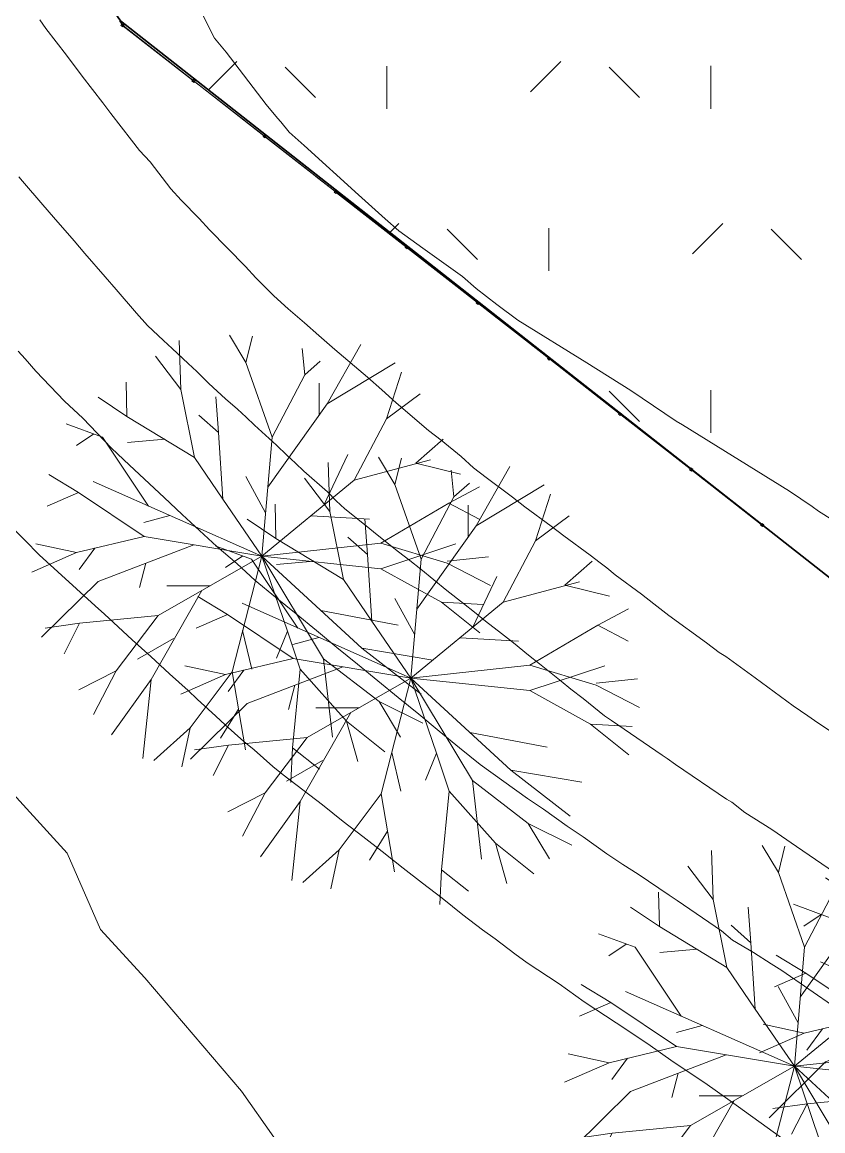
# Model space of a CAD drawing. Header units: metres. Extents: x -207 to 246, y -187 to 169.
# Drawn here: x -139.32 to -121.57, y -109.96 to -85.38 of the extents above; entities that cross this region are included whole.
import ezdxf

# ---------------------------------------------------------------- set-up
doc = ezdxf.new("R2010")
doc.units = ezdxf.units.M
doc.linetypes.add('IMPORT-IMPORT-LÍMITE2 _2_', pattern=[36.83, 6.35, -2.54, 0, -2.54, 25.4, 0, 0, 0])
for name, color, linetype, lineweight in [('A-GLAZ-CWMG', 7, 'Continuous', 9), ('ACHURADO', 7, 'Continuous', 9), ('arboles y arbustos', 7, 'Continuous', 9), ('C-TOPO', 7, 'Continuous', 9), ('C-TOPO-MAJR', 7, 'Continuous', 35), ('linea propiedad', 7, 'IMPORT-IMPORT-LÍMITE2 _2_', 35)]:
    doc.layers.add(name, color=color, linetype=linetype, lineweight=lineweight)
doc.layers.add('PR10-ARQ-PL-001-Emplazamiento-C-1_dwg', color=7, linetype='Continuous', lineweight=9, true_color=0x767676)

# ---------------------------------------------------------------- blocks, each defined once
blk = doc.blocks.new('PR10-ARQ-PL-001-Emplazamiento-C-1_dwg_Quad Corner Mullion - 50x50 mm-517354-PLANTA EMPLAZAMIENTO-674654-PLANTA SUPERFICIES')
at = {"layer": 'A-GLAZ-CWMG', "flags": 128}
blk.add_lwpolyline([(0.025, 0.025), (0.025, -0.025), (-0.025, -0.025), (-0.025, 0.025)], close=True, dxfattribs=at)
blk = doc.blocks.new('PR10-ARQ-PL-001-Emplazamiento-C-1_dwg_Circular Mullion - 5mm-517344-PLANTA EMPLAZAMIENTO-674655-PLANTA SUPERFICIES')
at = {"layer": 'A-GLAZ-CWMG', "flags": 128}
for points in [[(-84.442, 139.656), (-83.711, 141.464), (-83.713, 141.465), (-83.716, 141.466), (-84.446, 139.658), (-84.444, 139.657)], [(-84.444, 139.657), (-83.713, 141.465)]]:
    blk.add_lwpolyline(points, close=True, dxfattribs=at)
blk = doc.blocks.new('PR10-ARQ-PL-001-Emplazamiento-C-1_dwg_Rectangular Mullion - 50 x 50 mm-517346-PLANTA EMPLAZAMIENTO-674657-PLANTA SUPERFICIES')
at = {"layer": 'A-GLAZ-CWMG', "flags": 128}
blk.add_lwpolyline([(0.025, 0.025), (-0.025, 0.025), (-0.025, -0.025), (0.025, -0.025)], close=True, dxfattribs=at)
blk = doc.blocks.new('PR10-ARQ-PL-001-Emplazamiento-C-1_dwg_Rectangular Mullion - 50 x 50 mm-517357-PLANTA EMPLAZAMIENTO-674659-PLANTA SUPERFICIES')
at = {"layer": 'A-GLAZ-CWMG', "flags": 128}
blk.add_lwpolyline([(0.025, 0.025), (0.025, -0.025), (-0.025, -0.025), (-0.025, 0.025)], close=True, dxfattribs=at)
blk = doc.blocks.new('PR10-ARQ-PL-001-Emplazamiento-C-1_dwg_Quad Corner Mullion - 50x50 mm-517356-PLANTA EMPLAZAMIENTO-674660-PLANTA SUPERFICIES')
at = {"layer": 'A-GLAZ-CWMG', "flags": 128}
blk.add_lwpolyline([(0.025, 0.025), (-0.025, 0.025), (-0.025, -0.025), (0.025, -0.025)], close=True, dxfattribs=at)
blk = doc.blocks.new('PR10-ARQ-PL-001-Emplazamiento-C-1_dwg_PR10-ARQ-PL-001-Emplazamiento-WIP-A_dwg_arbolito2-671575-PLANTA EMPLAZAMIENTO-674710-PLANTA SUPERFICIES')
at = {"layer": 'arboles y arbustos'}
for p, q in [((79, 3660), (-283, 4264)), ((-1368, 3061), (-1929, 3801)), ((3531, 3446), (3194, 2410)), ((1704, 3199), (1704, 2495)), ((1878, 2746), (565, 895)), ((-3295, 2076), (-3678, 1817)), ((-2547, 1888), (-1721, 1960)), ((2336, 1620), (1807, 496)), ((76, 1135), (516, 326)), ((-3637, 777), (-4331, 473)), ((-1609, 271), (-2183, 115)), ((2821, 188), (1534, 261)), ((-3269, -458), (-3616, -929)), ((3068, -911), (4732, -361)), ((-3676, -555), (-4665, -988)), ((5457, -647), (4542, -746)), ((-2140, -787), (-2280, -1329)), ((-716, -1292), (-1676, -1292)), ((4413, -1655), (5341, -1707)), ((1739, -1838), (3454, -2164)), ((-4369, -2226), (-3610, -2120)), ((6, -2283), (211, -3139)), ((-2328, -2920), (-1527, -2458)), ((-2796, -3175), (-3300, -4141)), ((-2023, -3367), (-2208, -5117)), ((3034, -3854), (4001, -4335)), ((-482, -4668), (-87, -4026)), ((-1156, -4443), (-1342, -5303)), ((1114, -4886), (1071, -5652))]:
    blk.add_line(p, q, dxfattribs=at)
at = {"layer": 'arboles y arbustos', "flags": 128}
for points in [[(1385, 3388), (661, 2007), (79, 3660), (221, 4243)], [(-2560, 2465), (-1063, 1554), (-1368, 3061), (-1401, 4150)], [(1322, 3974), (1385, 3388), (1728, 3690)], [(2623, 4059), (1878, 2746), (3390, 3652)], [(-3197, 2891), (-2560, 2465), (-2576, 3223)], [(4172, 1505), (2480, 1049), (3194, 2410), (3940, 2964)], [(-589, 2897), (-531, 2106), (-968, 2495)], [(-3908, 2302), (-3099, 2004), (-2078, 473)], [(-1063, 1554), (-433, 633), (-531, 2106)], [(2480, 1049), (433, -633), (661, 2007)], [(4449, 1960), (3842, 1426), (4838, 1183)], [(-4583, -358), (-3676, -555), (-2181, -197), (-3637, 777), (-4292, 1176)], [(-2181, -197), (433, -633), (-3312, 1026)], [(5254, 901), (4577, 540), (5249, 185)], [(-1866, -1951), (433, -633), (-433, 633)], [(4577, 540), (3067, -348), (433, -633), (2646, -2675)], [(-1080, -381), (-3199, -1193), (-4453, -2432)], [(3067, -348), (4539, -791), (5502, -1281)], [(-230, -3198), (433, -633), (1795, -2906)], [(997, -2297), (433, -633), (3068, -911), (4413, -1655), (5264, -2335)], [(-898, -1396), (-2023, -3367), (-2901, -4596)], [(-3623, -3597), (-2796, -3175), (-1866, -1951), (-3610, -2120), (-3954, -2795)], [(757, -2895), (997, -2297), (1284, -3142)], [(4224, -2938), (2646, -2675), (3965, -3695)], [(1996, -4647), (1795, -2906), (3034, -3854), (3507, -4643)], [(2305, -4291), (1284, -3142), (1114, -4886), (1710, -5354)], [(-1963, -5161), (-1156, -4443), (-230, -3198), (68, -4925)], [(2561, -5184), (2305, -4291), (3157, -4971)]]:
    blk.add_lwpolyline(points, dxfattribs=at)
blk = doc.blocks.new('PR10-ARQ-PL-001-Emplazamiento-C-1_dwg-674643-PLANTA SUPERFICIES')
at = {"layer": 'ACHURADO'}
h = blk.add_hatch(dxfattribs=at)
h.set_pattern_fill('FP_1', color=256, style=0, pattern_type=2)
h.set_pattern_definition([(90, (-655750.258, -5498481.082), (-3.592, 3.592), [0.9525, -6.232]), (45, (-655750.258, -5498481.082), (-3.5921024484, 3.5921024484), [0.9525, -4.127]), (135, (-655750.258, -5498481.082), (-3.5921024484, -3.5921024484), [0.9525, -4.127])])
h.paths.add_polyline_path([(-94.086, -119.165), (-91.032, -70.423), (-99.695, -67.022), (-98.719, -64.566), (-118.96, -56.618), (-118.649, -55.835), (-118.855, -55.514), (-118.616, -54.913), (-118.277, -54.897), (-110.01, -34.083), (-113.235, -35.26), (-115.933, -41.843), (-119.856, -51.176), (-122.923, -49.89), (-125.331, -55.633), (-128.913, -54.131), (-126.505, -48.389), (-126.632, -48.335), (-127.862, -43.679), (-150.258, -47.708), (-150.258, -66.405), (-137.14, -85.351), (-95.26, -118.243)])
h.paths.add_polyline_path([(-120.421, -79.818), (-121.52, -78.705), (-122.585, -79.569), (-128.379, -76.931), (-126.546, -73.14), (-128.84, -72.278), (-126.416, -65.824), (-128.27, -65.134), (-127.165, -62.164), (-125.301, -62.857), (-123.251, -57.4), (-110.3, -62.621), (-115.401, -75.566), (-118.287, -74.464), (-118.635, -75.467), (-117.3, -76.959), (-119.206, -78.705)])
h.paths.add_polyline_path([(-126.458, -61.942), (-126.573, -61.936), (-126.796, -61.889), (-126.902, -61.848), (-127.004, -61.796), (-127.104, -61.731), (-127.189, -61.662), (-127.27, -61.581), (-127.341, -61.492), (-127.404, -61.397), (-127.456, -61.295), (-127.497, -61.188), (-127.526, -61.078), (-127.544, -60.965), (-127.55, -60.851), (-127.544, -60.737), (-127.526, -60.624), (-127.497, -60.514), (-127.456, -60.407), (-127.404, -60.305), (-127.341, -60.209), (-127.27, -60.121), (-127.189, -60.04), (-127.1, -59.968), (-127.004, -59.906), (-126.902, -59.854), (-126.685, -59.783), (-126.546, -59.764), (-126.458, -59.759), (-126.344, -59.765), (-126.232, -59.783), (-126.121, -59.813), (-126.015, -59.854), (-125.913, -59.906), (-125.817, -59.968), (-125.728, -60.04), (-125.647, -60.121), (-125.575, -60.209), (-125.513, -60.305), (-125.461, -60.407), (-125.42, -60.514), (-125.391, -60.624), (-125.373, -60.737), (-125.367, -60.851), (-125.373, -60.965), (-125.391, -61.078), (-125.42, -61.188), (-125.461, -61.295), (-125.513, -61.397), (-125.575, -61.492), (-125.647, -61.581), (-125.728, -61.662), (-125.817, -61.734), (-125.913, -61.796), (-126.076, -61.872), (-126.121, -61.889), (-126.232, -61.918), (-126.344, -61.936)])
h.paths.add_polyline_path([(-121.416, -57.963), (-121.431, -57.961), (-121.431, -57.927), (-121.403, -57.939)])
h.paths.add_polyline_path([(-121.487, -57.935), (-121.502, -57.933), (-121.502, -57.9), (-121.473, -57.911)])
h.paths.add_polyline_path([(-121.548, -57.91), (-121.563, -57.909), (-121.563, -57.875), (-121.535, -57.887)])
h.paths.add_polyline_path([(-121.62, -57.882), (-121.634, -57.88), (-121.634, -57.847), (-121.606, -57.859)])
h.paths.add_polyline_path([(-119.491, -57.024), (-120.384, -56.639), (-120.449, -56.79), (-120.881, -56.604), (-120.724, -56.241), (-120.293, -56.427), (-120.354, -56.569), (-119.461, -56.955)])
h.paths.add_polyline_path([(-120.572, -56.638), (-120.511, -56.617), (-120.487, -56.595), (-120.6, -56.543), (-120.607, -56.511), (-120.588, -56.484), (-120.567, -56.477), (-120.457, -56.525), (-120.467, -56.461), (-120.507, -56.411), (-120.567, -56.387), (-120.631, -56.395), (-120.682, -56.434), (-120.707, -56.494), (-120.7, -56.558), (-120.663, -56.61), (-120.604, -56.637)])
at = {"layer": 'C-TOPO', "flags": 128}
for points in [[(-137.161, -85.352), (-137.139, -85.384), (-137.093, -85.451), (-136.896, -85.604), (-136.816, -85.667), (-136.678, -85.775), (-136.535, -85.887), (-135.927, -86.362), (-135.592, -86.624), (-135.553, -86.654), (-135.49, -86.703), (-135.07, -87.031), (-134.369, -87.579), (-134.326, -87.612), (-134.269, -87.657), (-134.227, -87.69), (-134.043, -87.834), (-134.011, -87.859), (-133.472, -88.28), (-133.443, -88.302), (-132.902, -88.725), (-132.766, -88.832), (-132.641, -88.929), (-131.464, -89.849), (-131.02, -90.196), (-130.939, -90.259), (-130.101, -90.914), (-130.041, -90.961), (-129.518, -91.369), (-129.501, -91.382), (-128.785, -91.942), (-128.756, -91.964), (-128.024, -92.537), (-128.008, -92.549), (-127.958, -92.588), (-126.732, -93.546), (-126.718, -93.557), (-126.659, -93.602), (-125.735, -94.324), (-124.595, -95.215), (-124.561, -95.242), (-124.544, -95.255), (-124.187, -95.534), (-124.176, -95.543), (-123.931, -95.734), (-123.002, -96.46), (-122.665, -96.723), (-122.629, -96.752), (-122.624, -96.755), (-121.748, -97.439), (-121.639, -97.525), (-121.615, -97.543), (-121.639, -97.525), (-121.748, -97.439), (-122.626, -96.75), (-122.997, -96.458), (-124.171, -95.536), (-124.548, -95.24), (-125.726, -94.315), (-126.705, -93.546), (-127.99, -92.537), (-128.759, -91.932), (-129.488, -91.36), (-130.042, -90.925), (-130.943, -90.217), (-131.433, -89.833), (-132.755, -88.794), (-133.439, -88.257), (-134.003, -87.814), (-134.198, -87.661), (-134.242, -87.626), (-134.302, -87.579), (-135.053, -86.989), (-135.507, -86.633), (-135.907, -86.318), (-136.643, -85.74), (-136.792, -85.623), (-136.878, -85.556), (-137.14, -85.351)], [(-121.501, -97.633), (-121.615, -97.543), (-121.639, -97.525), (-121.748, -97.439), (-122.624, -96.755), (-122.629, -96.752), (-122.665, -96.723), (-123.002, -96.46), (-123.931, -95.734), (-124.176, -95.543), (-124.187, -95.534), (-124.544, -95.255), (-124.561, -95.242), (-124.595, -95.215), (-125.735, -94.324), (-126.659, -93.602), (-126.718, -93.557), (-126.732, -93.546), (-127.958, -92.588), (-128.008, -92.549), (-128.024, -92.537), (-128.756, -91.964), (-128.785, -91.942), (-129.501, -91.382), (-129.518, -91.369), (-130.041, -90.961), (-130.101, -90.914), (-130.939, -90.259), (-131.02, -90.196), (-131.464, -89.849), (-132.641, -88.929), (-132.766, -88.832), (-132.902, -88.725), (-133.443, -88.302), (-133.472, -88.28), (-134.011, -87.859), (-134.043, -87.834), (-134.227, -87.69), (-134.269, -87.657), (-134.326, -87.612), (-134.369, -87.579), (-135.07, -87.031), (-135.49, -86.703), (-135.553, -86.654), (-135.592, -86.624), (-135.927, -86.362), (-136.535, -85.887), (-136.678, -85.775), (-136.816, -85.667), (-136.896, -85.604), (-137.093, -85.451), (-137.139, -85.384), (-137.161, -85.352)], [(-137.14, -85.351), (-136.878, -85.556), (-136.792, -85.623), (-136.643, -85.74), (-135.907, -86.318), (-135.507, -86.633), (-135.053, -86.989), (-134.302, -87.579), (-134.242, -87.626), (-134.198, -87.661), (-134.003, -87.814), (-133.439, -88.257), (-132.755, -88.794), (-131.433, -89.833), (-130.943, -90.217), (-130.042, -90.925), (-129.488, -91.36), (-128.759, -91.932), (-127.99, -92.537), (-126.705, -93.546), (-125.726, -94.315), (-124.548, -95.24), (-124.171, -95.536), (-122.997, -96.458), (-122.626, -96.75), (-121.748, -97.439), (-121.639, -97.525), (-121.501, -97.633)]]:
    blk.add_lwpolyline(points, dxfattribs=at)
at = {"layer": 'C-TOPO-MAJR', "color": 1, "lineweight": 9, "true_color": 0xff0000, "flags": 128}
for points in [[(-135.663, -84.509), (-135.055, -85.737), (-134.798, -86.044), (-133.911, -87.205), (-133.653, -87.513), (-133.585, -87.594), (-133.396, -87.82), (-133.065, -88.12), (-131.863, -89.213), (-131.266, -89.745), (-130.967, -90.011), (-130.437, -90.39), (-129.553, -91.022), (-129.254, -91.288), (-128.792, -91.64), (-128.329, -91.991), (-126.801, -92.939), (-125.819, -93.549), (-125.318, -93.888), (-124.816, -94.227), (-124.679, -94.312), (-122.307, -95.784), (-121.805, -96.124), (-121.662, -96.221), (-121.341, -96.422)], [(-121.029, -101.355), (-121.748, -100.867), (-121.899, -100.766), (-122.225, -100.542), (-123.063, -99.918), (-123.389, -99.682), (-123.714, -99.448), (-123.866, -99.357), (-124.144, -99.141), (-124.98, -98.535), (-125.309, -98.281), (-125.588, -98.065), (-126.17, -97.635), (-126.358, -97.48), (-126.502, -97.368), (-126.727, -97.203), (-127.31, -96.773), (-127.588, -96.557), (-128.171, -96.127), (-128.449, -95.911), (-129.032, -95.481), (-129.31, -95.265), (-129.581, -95.016), (-130.029, -94.651), (-130.308, -94.435), (-131.026, -93.821), (-131.345, -93.536), (-131.664, -93.251), (-132.383, -92.637), (-132.742, -92.33), (-133.061, -92.045), (-133.421, -91.738), (-133.74, -91.453), (-134.136, -91.048), (-134.369, -90.796), (-134.765, -90.391), (-135.162, -89.985), (-135.395, -89.733), (-135.791, -89.328), (-136.024, -89.076), (-136.483, -88.482), (-136.715, -88.23), (-136.891, -87.998), (-137.35, -87.405), (-137.526, -87.173), (-137.985, -86.579), (-138.337, -86.115), (-138.796, -85.522), (-138.928, -85.33)], [(-121.027, -104.428), (-122.153, -103.662), (-122.697, -103.285), (-123.294, -102.902), (-123.586, -102.68), (-123.703, -102.61), (-124.83, -101.843), (-125.019, -101.707), (-125.125, -101.632), (-126.251, -100.865), (-126.405, -100.759), (-126.881, -100.38), (-127.15, -100.174), (-127.369, -99.992), (-127.846, -99.613), (-128.09, -99.418), (-128.425, -99.142), (-128.693, -98.94), (-129.042, -98.66), (-129.286, -98.466), (-129.53, -98.272), (-129.905, -97.985), (-130.482, -97.514), (-130.726, -97.32), (-130.97, -97.125), (-131.446, -96.746), (-131.69, -96.552), (-132.167, -96.173), (-132.357, -95.996), (-132.549, -95.794), (-133.07, -95.334), (-133.26, -95.157), (-133.451, -94.98), (-133.68, -94.764), (-134.163, -94.318), (-134.354, -94.141), (-134.544, -93.965), (-134.812, -93.735), (-135.181, -93.393), (-135.447, -93.125), (-135.638, -92.949), (-135.994, -92.617), (-136.185, -92.441), (-136.541, -92.109), (-136.783, -91.833), (-137.234, -91.309), (-137.475, -91.032), (-137.927, -90.508), (-138.168, -90.231), (-138.62, -89.708), (-138.861, -89.431), (-139.312, -88.907), (-139.39, -88.81)], [(-121.276, -107.24), (-122.477, -106.408), (-122.71, -106.258), (-123.104, -106.008), (-123.569, -105.736), (-123.815, -105.531), (-124.792, -104.859), (-124.975, -104.735), (-125.663, -104.273), (-125.999, -104.06), (-126.354, -103.822), (-126.878, -103.445), (-127.233, -103.207), (-127.758, -102.831), (-128.113, -102.592), (-128.637, -102.216), (-129.161, -101.84), (-129.392, -101.655), (-129.622, -101.471), (-130.072, -101.099), (-130.521, -100.727), (-130.982, -100.358), (-131.432, -99.986), (-131.882, -99.614), (-132.343, -99.245), (-132.792, -98.873), (-133.242, -98.501), (-133.703, -98.133), (-134.152, -97.76), (-134.555, -97.384), (-135.004, -97.011), (-135.769, -96.295), (-136.171, -95.918), (-136.936, -95.201), (-137.338, -94.824), (-137.974, -94.16), (-138.376, -93.783), (-139.012, -93.119), (-139.249, -92.847), (-139.406, -92.674)], [(-122.482, -110.12), (-123.623, -109.3), (-124.181, -108.9), (-124.886, -108.435), (-125.445, -108.035), (-126.15, -107.569), (-126.855, -107.103), (-127.414, -106.703), (-128.119, -106.238), (-128.398, -106.038), (-128.832, -105.705), (-129.111, -105.505), (-129.544, -105.172), (-130.005, -104.805), (-130.439, -104.472), (-130.872, -104.139), (-131.333, -103.772), (-131.767, -103.439), (-132.2, -103.106), (-132.661, -102.739), (-133.094, -102.406), (-133.528, -102.073), (-133.758, -101.889), (-134.172, -101.516), (-134.402, -101.332), (-134.816, -100.959), (-135.021, -100.768), (-135.434, -100.394), (-135.64, -100.204), (-136.053, -99.83), (-136.258, -99.64), (-136.463, -99.449), (-136.877, -99.075), (-137.082, -98.885), (-137.495, -98.511), (-137.701, -98.32), (-138.114, -97.947), (-138.528, -97.573), (-138.938, -97.192), (-139.258, -96.869), (-139.574, -96.548)], [(-124.831, -125.989), (-126.231, -123.368), (-126.985, -122.564), (-127.577, -121.707), (-129.499, -118.636), (-130.372, -117.008), (-132.536, -113.3), (-133.736, -110.105), (-134.451, -109.086), (-136.598, -106.573), (-137.58, -105.498), (-138.318, -103.808), (-139.299, -102.733), (-141.262, -100.583), (-142.283, -98.802), (-143.265, -97.727), (-143.805, -97.031), (-144.334, -96.452), (-144.424, -96.353)]]:
    blk.add_lwpolyline(points, dxfattribs=at)
at = {"layer": 'linea propiedad', "flags": 128}
blk.add_lwpolyline([(143.795, -0.255), (151.813, 17.148), (-83.704, 141.488), (-161.771, -49.779), (-137.14, -85.351), (-83.167, -127.74), (-59.701, -140.481)], dxfattribs=at)
for name, p, rotation in [('PR10-ARQ-PL-001-Emplazamiento-C-1_dwg_Circular Mullion - 5mm-517344-PLANTA EMPLAZAMIENTO-674655-PLANTA SUPERFICIES', (21.986, -43.989), 74.00000000000006), ('PR10-ARQ-PL-001-Emplazamiento-C-1_dwg_Circular Mullion - 5mm-517344-PLANTA EMPLAZAMIENTO-674655-PLANTA SUPERFICIES', (21.986, -43.989), 74.00000000000006), ('PR10-ARQ-PL-001-Emplazamiento-C-1_dwg_Circular Mullion - 5mm-517344-PLANTA EMPLAZAMIENTO-674655-PLANTA SUPERFICIES', (21.986, -43.989), 74.00000000000006), ('PR10-ARQ-PL-001-Emplazamiento-C-1_dwg_Quad Corner Mullion - 50x50 mm-517354-PLANTA EMPLAZAMIENTO-674654-PLANTA SUPERFICIES', (-137.093, -85.451), 141.9999999999999), ('PR10-ARQ-PL-001-Emplazamiento-C-1_dwg_Quad Corner Mullion - 50x50 mm-517356-PLANTA EMPLAZAMIENTO-674660-PLANTA SUPERFICIES', (-137.093, -85.451), 141.9999999999999), ('PR10-ARQ-PL-001-Emplazamiento-C-1_dwg_Circular Mullion - 5mm-517344-PLANTA EMPLAZAMIENTO-674655-PLANTA SUPERFICIES', (23.562, -45.22), 73.9999999999997), ('PR10-ARQ-PL-001-Emplazamiento-C-1_dwg_Circular Mullion - 5mm-517344-PLANTA EMPLAZAMIENTO-674655-PLANTA SUPERFICIES', (23.562, -45.22), 73.9999999999997), ('PR10-ARQ-PL-001-Emplazamiento-C-1_dwg_Circular Mullion - 5mm-517344-PLANTA EMPLAZAMIENTO-674655-PLANTA SUPERFICIES', (23.562, -45.22), 73.9999999999997), ('PR10-ARQ-PL-001-Emplazamiento-C-1_dwg_Circular Mullion - 5mm-517344-PLANTA EMPLAZAMIENTO-674655-PLANTA SUPERFICIES', (25.138, -46.451), 74.00000000000007), ('PR10-ARQ-PL-001-Emplazamiento-C-1_dwg_Circular Mullion - 5mm-517344-PLANTA EMPLAZAMIENTO-674655-PLANTA SUPERFICIES', (25.138, -46.451), 74.00000000000007), ('PR10-ARQ-PL-001-Emplazamiento-C-1_dwg_Circular Mullion - 5mm-517344-PLANTA EMPLAZAMIENTO-674655-PLANTA SUPERFICIES', (25.138, -46.451), 74.00000000000007), ('PR10-ARQ-PL-001-Emplazamiento-C-1_dwg_Circular Mullion - 5mm-517344-PLANTA EMPLAZAMIENTO-674655-PLANTA SUPERFICIES', (26.714, -47.683), 73.9999999999997), ('PR10-ARQ-PL-001-Emplazamiento-C-1_dwg_Circular Mullion - 5mm-517344-PLANTA EMPLAZAMIENTO-674655-PLANTA SUPERFICIES', (26.714, -47.683), 73.9999999999997), ('PR10-ARQ-PL-001-Emplazamiento-C-1_dwg_Circular Mullion - 5mm-517344-PLANTA EMPLAZAMIENTO-674655-PLANTA SUPERFICIES', (26.714, -47.683), 73.9999999999997), ('PR10-ARQ-PL-001-Emplazamiento-C-1_dwg_Circular Mullion - 5mm-517344-PLANTA EMPLAZAMIENTO-674655-PLANTA SUPERFICIES', (28.29, -48.914), 74.00000000000007), ('PR10-ARQ-PL-001-Emplazamiento-C-1_dwg_Circular Mullion - 5mm-517344-PLANTA EMPLAZAMIENTO-674655-PLANTA SUPERFICIES', (28.29, -48.914), 74.00000000000007), ('PR10-ARQ-PL-001-Emplazamiento-C-1_dwg_Circular Mullion - 5mm-517344-PLANTA EMPLAZAMIENTO-674655-PLANTA SUPERFICIES', (28.29, -48.914), 74.00000000000007), ('PR10-ARQ-PL-001-Emplazamiento-C-1_dwg_Circular Mullion - 5mm-517344-PLANTA EMPLAZAMIENTO-674655-PLANTA SUPERFICIES', (29.866, -50.145), 73.99999999999937), ('PR10-ARQ-PL-001-Emplazamiento-C-1_dwg_Circular Mullion - 5mm-517344-PLANTA EMPLAZAMIENTO-674655-PLANTA SUPERFICIES', (29.866, -50.145), 73.99999999999937), ('PR10-ARQ-PL-001-Emplazamiento-C-1_dwg_Circular Mullion - 5mm-517344-PLANTA EMPLAZAMIENTO-674655-PLANTA SUPERFICIES', (29.866, -50.145), 73.99999999999937), ('PR10-ARQ-PL-001-Emplazamiento-C-1_dwg_Circular Mullion - 5mm-517344-PLANTA EMPLAZAMIENTO-674655-PLANTA SUPERFICIES', (31.442, -51.376), 74.00000000000007), ('PR10-ARQ-PL-001-Emplazamiento-C-1_dwg_Circular Mullion - 5mm-517344-PLANTA EMPLAZAMIENTO-674655-PLANTA SUPERFICIES', (31.442, -51.376), 74.00000000000007), ('PR10-ARQ-PL-001-Emplazamiento-C-1_dwg_Circular Mullion - 5mm-517344-PLANTA EMPLAZAMIENTO-674655-PLANTA SUPERFICIES', (31.442, -51.376), 74.00000000000007), ('PR10-ARQ-PL-001-Emplazamiento-C-1_dwg_Circular Mullion - 5mm-517344-PLANTA EMPLAZAMIENTO-674655-PLANTA SUPERFICIES', (33.018, -52.608), 73.9999999999997), ('PR10-ARQ-PL-001-Emplazamiento-C-1_dwg_Circular Mullion - 5mm-517344-PLANTA EMPLAZAMIENTO-674655-PLANTA SUPERFICIES', (33.018, -52.608), 73.9999999999997), ('PR10-ARQ-PL-001-Emplazamiento-C-1_dwg_Circular Mullion - 5mm-517344-PLANTA EMPLAZAMIENTO-674655-PLANTA SUPERFICIES', (33.018, -52.608), 73.9999999999997), ('PR10-ARQ-PL-001-Emplazamiento-C-1_dwg_Circular Mullion - 5mm-517344-PLANTA EMPLAZAMIENTO-674655-PLANTA SUPERFICIES', (34.594, -53.839), 74.00000000000007), ('PR10-ARQ-PL-001-Emplazamiento-C-1_dwg_Circular Mullion - 5mm-517344-PLANTA EMPLAZAMIENTO-674655-PLANTA SUPERFICIES', (34.594, -53.839), 74.00000000000007), ('PR10-ARQ-PL-001-Emplazamiento-C-1_dwg_Circular Mullion - 5mm-517344-PLANTA EMPLAZAMIENTO-674655-PLANTA SUPERFICIES', (34.594, -53.839), 74.00000000000007), ('PR10-ARQ-PL-001-Emplazamiento-C-1_dwg_Circular Mullion - 5mm-517344-PLANTA EMPLAZAMIENTO-674655-PLANTA SUPERFICIES', (36.17, -55.07), 74.00000000000007), ('PR10-ARQ-PL-001-Emplazamiento-C-1_dwg_Circular Mullion - 5mm-517344-PLANTA EMPLAZAMIENTO-674655-PLANTA SUPERFICIES', (36.17, -55.07), 74.00000000000007), ('PR10-ARQ-PL-001-Emplazamiento-C-1_dwg_Circular Mullion - 5mm-517344-PLANTA EMPLAZAMIENTO-674655-PLANTA SUPERFICIES', (36.17, -55.07), 74.00000000000007)]:
    blk.add_blockref(name, p, dxfattribs=dict(rotation=rotation))
at = {"extrusion": (0, 0, -1), "rotation": 218.0000000000002}
for name, p in [('PR10-ARQ-PL-001-Emplazamiento-C-1_dwg_Rectangular Mullion - 50 x 50 mm-517346-PLANTA EMPLAZAMIENTO-674657-PLANTA SUPERFICIES', (135.517, -86.682)), ('PR10-ARQ-PL-001-Emplazamiento-C-1_dwg_Rectangular Mullion - 50 x 50 mm-517357-PLANTA EMPLAZAMIENTO-674659-PLANTA SUPERFICIES', (135.517, -86.682)), ('PR10-ARQ-PL-001-Emplazamiento-C-1_dwg_Rectangular Mullion - 50 x 50 mm-517346-PLANTA EMPLAZAMIENTO-674657-PLANTA SUPERFICIES', (133.941, -87.913)), ('PR10-ARQ-PL-001-Emplazamiento-C-1_dwg_Rectangular Mullion - 50 x 50 mm-517357-PLANTA EMPLAZAMIENTO-674659-PLANTA SUPERFICIES', (133.941, -87.913)), ('PR10-ARQ-PL-001-Emplazamiento-C-1_dwg_Rectangular Mullion - 50 x 50 mm-517346-PLANTA EMPLAZAMIENTO-674657-PLANTA SUPERFICIES', (132.365, -89.145)), ('PR10-ARQ-PL-001-Emplazamiento-C-1_dwg_Rectangular Mullion - 50 x 50 mm-517357-PLANTA EMPLAZAMIENTO-674659-PLANTA SUPERFICIES', (132.365, -89.145)), ('PR10-ARQ-PL-001-Emplazamiento-C-1_dwg_Rectangular Mullion - 50 x 50 mm-517346-PLANTA EMPLAZAMIENTO-674657-PLANTA SUPERFICIES', (130.789, -90.376)), ('PR10-ARQ-PL-001-Emplazamiento-C-1_dwg_Rectangular Mullion - 50 x 50 mm-517357-PLANTA EMPLAZAMIENTO-674659-PLANTA SUPERFICIES', (130.789, -90.376)), ('PR10-ARQ-PL-001-Emplazamiento-C-1_dwg_Rectangular Mullion - 50 x 50 mm-517346-PLANTA EMPLAZAMIENTO-674657-PLANTA SUPERFICIES', (129.213, -91.607)), ('PR10-ARQ-PL-001-Emplazamiento-C-1_dwg_Rectangular Mullion - 50 x 50 mm-517357-PLANTA EMPLAZAMIENTO-674659-PLANTA SUPERFICIES', (129.213, -91.607)), ('PR10-ARQ-PL-001-Emplazamiento-C-1_dwg_Rectangular Mullion - 50 x 50 mm-517346-PLANTA EMPLAZAMIENTO-674657-PLANTA SUPERFICIES', (127.637, -92.838)), ('PR10-ARQ-PL-001-Emplazamiento-C-1_dwg_Rectangular Mullion - 50 x 50 mm-517357-PLANTA EMPLAZAMIENTO-674659-PLANTA SUPERFICIES', (127.637, -92.838)), ('PR10-ARQ-PL-001-Emplazamiento-C-1_dwg_Rectangular Mullion - 50 x 50 mm-517346-PLANTA EMPLAZAMIENTO-674657-PLANTA SUPERFICIES', (126.061, -94.07)), ('PR10-ARQ-PL-001-Emplazamiento-C-1_dwg_Rectangular Mullion - 50 x 50 mm-517357-PLANTA EMPLAZAMIENTO-674659-PLANTA SUPERFICIES', (126.061, -94.07)), ('PR10-ARQ-PL-001-Emplazamiento-C-1_dwg_Rectangular Mullion - 50 x 50 mm-517346-PLANTA EMPLAZAMIENTO-674657-PLANTA SUPERFICIES', (124.485, -95.301)), ('PR10-ARQ-PL-001-Emplazamiento-C-1_dwg_Rectangular Mullion - 50 x 50 mm-517357-PLANTA EMPLAZAMIENTO-674659-PLANTA SUPERFICIES', (124.485, -95.301)), ('PR10-ARQ-PL-001-Emplazamiento-C-1_dwg_Rectangular Mullion - 50 x 50 mm-517346-PLANTA EMPLAZAMIENTO-674657-PLANTA SUPERFICIES', (122.909, -96.532)), ('PR10-ARQ-PL-001-Emplazamiento-C-1_dwg_Rectangular Mullion - 50 x 50 mm-517357-PLANTA EMPLAZAMIENTO-674659-PLANTA SUPERFICIES', (122.909, -96.532))]:
    blk.add_blockref(name, p, dxfattribs=at)
at = {"xscale": 0.001, "yscale": 0.001, "zscale": 0.001}
for p in [(-134.435, -96.589), (-131.131, -99.293), (-118.306, -107.243), (-122.63, -107.898)]:
    blk.add_blockref('PR10-ARQ-PL-001-Emplazamiento-C-1_dwg_PR10-ARQ-PL-001-Emplazamiento-WIP-A_dwg_arbolito2-671575-PLANTA EMPLAZAMIENTO-674710-PLANTA SUPERFICIES', p, dxfattribs=at)
blk = doc.blocks.new('Quad Corner Mullion - 50x50 mm-517354-PLANTA SUPERFICIES')
at = {"layer": 'A-GLAZ-CWMG'}
for p, q in [((-0.025, -0.025), (-0.025, 0.025)), ((-0.025, 0.025), (0.025, 0.025)), ((0.025, 0.025), (0.025, -0.025)), ((0.025, -0.025), (-0.025, -0.025))]:
    blk.add_line(p, q, dxfattribs=at)
blk = doc.blocks.new('Circular Mullion - 5mm-517344-PLANTA SUPERFICIES')
at = {"layer": 'A-GLAZ-CWMG'}
for p, q in [((-83.716, 141.466), (-84.446, 139.658)), ((-84.444, 139.657), (-83.713, 141.465)), ((-83.713, 141.465), (-84.444, 139.657)), ((-84.442, 139.656), (-83.711, 141.464)), ((-83.713, 141.465), (-83.716, 141.466)), ((-83.711, 141.464), (-83.713, 141.465)), ((-84.446, 139.658), (-84.444, 139.657)), ((-84.444, 139.657), (-84.442, 139.656))]:
    blk.add_line(p, q, dxfattribs=at)
blk = doc.blocks.new('Rectangular Mullion - 50 x 50 mm-517346-PLANTA SUPERFICIES')
at = {"layer": 'A-GLAZ-CWMG'}
for p, q in [((0.025, 0.025), (-0.025, 0.025)), ((-0.025, 0.025), (-0.025, -0.025)), ((0.025, -0.025), (0.025, 0.025)), ((-0.025, -0.025), (0.025, -0.025))]:
    blk.add_line(p, q, dxfattribs=at)
blk = doc.blocks.new('Rectangular Mullion - 50 x 50 mm-517357-PLANTA SUPERFICIES')
at = {"layer": 'A-GLAZ-CWMG'}
for p, q in [((-0.025, -0.025), (-0.025, 0.025)), ((-0.025, 0.025), (0.025, 0.025)), ((0.025, 0.025), (0.025, -0.025)), ((0.025, -0.025), (-0.025, -0.025))]:
    blk.add_line(p, q, dxfattribs=at)
blk = doc.blocks.new('Quad Corner Mullion - 50x50 mm-517356-PLANTA SUPERFICIES')
at = {"layer": 'A-GLAZ-CWMG'}
for p, q in [((0.025, 0.025), (-0.025, 0.025)), ((-0.025, 0.025), (-0.025, -0.025)), ((0.025, -0.025), (0.025, 0.025)), ((-0.025, -0.025), (0.025, -0.025))]:
    blk.add_line(p, q, dxfattribs=at)

msp = doc.modelspace()

# ---------------------------------------------------------------- linework, layer by layer
at = {"layer": 'C-TOPO'}
for p, q in [((-137.161, -85.352), (-137.139, -85.384)), ((-137.139, -85.384), (-137.161, -85.352)), ((-136.878, -85.556), (-137.14, -85.351)), ((-137.14, -85.351), (-136.878, -85.556)), ((-137.139, -85.384), (-137.093, -85.451)), ((-137.093, -85.451), (-137.139, -85.384)), ((-137.093, -85.451), (-136.896, -85.604)), ((-136.896, -85.604), (-137.093, -85.451)), ((-136.896, -85.604), (-136.816, -85.667)), ((-136.816, -85.667), (-136.896, -85.604)), ((-136.792, -85.623), (-136.878, -85.556)), ((-136.878, -85.556), (-136.792, -85.623)), ((-136.816, -85.667), (-136.678, -85.775)), ((-136.678, -85.775), (-136.816, -85.667)), ((-136.643, -85.74), (-136.792, -85.623)), ((-136.792, -85.623), (-136.643, -85.74)), ((-136.678, -85.775), (-136.535, -85.887)), ((-136.535, -85.887), (-136.678, -85.775)), ((-135.907, -86.318), (-136.643, -85.74)), ((-136.643, -85.74), (-135.907, -86.318)), ((-136.535, -85.887), (-135.927, -86.362)), ((-135.927, -86.362), (-136.535, -85.887)), ((-135.927, -86.362), (-135.592, -86.624)), ((-135.592, -86.624), (-135.927, -86.362)), ((-135.507, -86.633), (-135.907, -86.318)), ((-135.907, -86.318), (-135.507, -86.633)), ((-135.592, -86.624), (-135.553, -86.654)), ((-135.553, -86.654), (-135.592, -86.624)), ((-135.553, -86.654), (-135.49, -86.703)), ((-135.49, -86.703), (-135.553, -86.654)), ((-135.053, -86.989), (-135.507, -86.633)), ((-135.507, -86.633), (-135.053, -86.989)), ((-135.49, -86.703), (-135.07, -87.031)), ((-135.07, -87.031), (-135.49, -86.703)), ((-134.302, -87.579), (-135.053, -86.989)), ((-135.053, -86.989), (-134.302, -87.579)), ((-135.07, -87.031), (-134.369, -87.579)), ((-134.369, -87.579), (-135.07, -87.031)), ((-134.369, -87.579), (-134.326, -87.612)), ((-134.326, -87.612), (-134.369, -87.579)), ((-134.326, -87.612), (-134.269, -87.657)), ((-134.269, -87.657), (-134.326, -87.612)), ((-134.242, -87.626), (-134.302, -87.579)), ((-134.302, -87.579), (-134.242, -87.626)), ((-134.269, -87.657), (-134.227, -87.69)), ((-134.227, -87.69), (-134.269, -87.657)), ((-134.198, -87.661), (-134.242, -87.626)), ((-134.242, -87.626), (-134.198, -87.661)), ((-134.227, -87.69), (-134.043, -87.834)), ((-134.043, -87.834), (-134.227, -87.69)), ((-134.003, -87.814), (-134.198, -87.661)), ((-134.198, -87.661), (-134.003, -87.814)), ((-134.043, -87.834), (-134.011, -87.859)), ((-134.011, -87.859), (-134.043, -87.834)), ((-134.011, -87.859), (-133.472, -88.28)), ((-133.472, -88.28), (-134.011, -87.859)), ((-133.439, -88.257), (-134.003, -87.814)), ((-134.003, -87.814), (-133.439, -88.257)), ((-133.472, -88.28), (-133.443, -88.302)), ((-133.443, -88.302), (-133.472, -88.28)), ((-133.443, -88.302), (-132.902, -88.725)), ((-132.902, -88.725), (-133.443, -88.302)), ((-132.755, -88.794), (-133.439, -88.257)), ((-133.439, -88.257), (-132.755, -88.794)), ((-132.902, -88.725), (-132.766, -88.832)), ((-132.766, -88.832), (-132.902, -88.725)), ((-132.766, -88.832), (-132.641, -88.929)), ((-132.641, -88.929), (-132.766, -88.832)), ((-131.433, -89.833), (-132.755, -88.794)), ((-132.755, -88.794), (-131.433, -89.833)), ((-132.641, -88.929), (-131.464, -89.849)), ((-131.464, -89.849), (-132.641, -88.929)), ((-131.464, -89.849), (-131.02, -90.196)), ((-131.02, -90.196), (-131.464, -89.849)), ((-130.943, -90.217), (-131.433, -89.833)), ((-131.433, -89.833), (-130.943, -90.217)), ((-131.02, -90.196), (-130.939, -90.259)), ((-130.939, -90.259), (-131.02, -90.196)), ((-130.042, -90.925), (-130.943, -90.217)), ((-130.943, -90.217), (-130.042, -90.925)), ((-130.939, -90.259), (-130.101, -90.914)), ((-130.101, -90.914), (-130.939, -90.259)), ((-130.101, -90.914), (-130.041, -90.961)), ((-130.041, -90.961), (-130.101, -90.914)), ((-129.488, -91.36), (-130.042, -90.925)), ((-130.042, -90.925), (-129.488, -91.36)), ((-130.041, -90.961), (-129.518, -91.369)), ((-129.518, -91.369), (-130.041, -90.961)), ((-129.518, -91.369), (-129.501, -91.382)), ((-129.501, -91.382), (-129.518, -91.369)), ((-129.501, -91.382), (-128.785, -91.942)), ((-128.785, -91.942), (-129.501, -91.382)), ((-128.759, -91.932), (-129.488, -91.36)), ((-129.488, -91.36), (-128.759, -91.932)), ((-127.99, -92.537), (-128.759, -91.932)), ((-128.759, -91.932), (-127.99, -92.537)), ((-128.785, -91.942), (-128.756, -91.964)), ((-128.756, -91.964), (-128.785, -91.942)), ((-128.756, -91.964), (-128.024, -92.537)), ((-128.024, -92.537), (-128.756, -91.964)), ((-128.024, -92.537), (-128.008, -92.549)), ((-128.008, -92.549), (-128.024, -92.537)), ((-128.008, -92.549), (-127.958, -92.588)), ((-127.958, -92.588), (-128.008, -92.549)), ((-126.705, -93.546), (-127.99, -92.537)), ((-127.99, -92.537), (-126.705, -93.546)), ((-127.958, -92.588), (-126.732, -93.546)), ((-126.732, -93.546), (-127.958, -92.588)), ((-126.732, -93.546), (-126.718, -93.557)), ((-126.718, -93.557), (-126.732, -93.546)), ((-126.718, -93.557), (-126.659, -93.602)), ((-126.659, -93.602), (-126.718, -93.557)), ((-125.726, -94.315), (-126.705, -93.546)), ((-126.705, -93.546), (-125.726, -94.315)), ((-126.659, -93.602), (-125.735, -94.324)), ((-125.735, -94.324), (-126.659, -93.602)), ((-125.735, -94.324), (-124.595, -95.215)), ((-124.595, -95.215), (-125.735, -94.324)), ((-124.548, -95.24), (-125.726, -94.315)), ((-125.726, -94.315), (-124.548, -95.24)), ((-124.595, -95.215), (-124.561, -95.242)), ((-124.561, -95.242), (-124.595, -95.215)), ((-124.561, -95.242), (-124.544, -95.255)), ((-124.544, -95.255), (-124.561, -95.242)), ((-124.171, -95.536), (-124.548, -95.24)), ((-124.548, -95.24), (-124.171, -95.536)), ((-124.544, -95.255), (-124.187, -95.534)), ((-124.187, -95.534), (-124.544, -95.255)), ((-124.187, -95.534), (-124.176, -95.543)), ((-124.176, -95.543), (-124.187, -95.534)), ((-124.176, -95.543), (-123.931, -95.734)), ((-123.931, -95.734), (-124.176, -95.543)), ((-122.997, -96.458), (-124.171, -95.536)), ((-124.171, -95.536), (-122.997, -96.458)), ((-123.931, -95.734), (-123.002, -96.46)), ((-123.002, -96.46), (-123.931, -95.734)), ((-123.002, -96.46), (-122.665, -96.723)), ((-122.665, -96.723), (-123.002, -96.46)), ((-122.626, -96.75), (-122.997, -96.458)), ((-122.997, -96.458), (-122.626, -96.75)), ((-122.665, -96.723), (-122.629, -96.752)), ((-122.629, -96.752), (-122.665, -96.723)), ((-122.629, -96.752), (-122.624, -96.755)), ((-122.624, -96.755), (-122.629, -96.752)), ((-121.748, -97.439), (-122.626, -96.75)), ((-122.626, -96.75), (-121.748, -97.439)), ((-122.624, -96.755), (-121.748, -97.439)), ((-121.748, -97.439), (-122.624, -96.755)), ((-121.748, -97.439), (-121.639, -97.525)), ((-121.639, -97.525), (-121.748, -97.439)), ((-121.748, -97.439), (-121.639, -97.525)), ((-121.639, -97.525), (-121.748, -97.439)), ((-121.639, -97.525), (-121.615, -97.543)), ((-121.615, -97.543), (-121.639, -97.525)), ((-121.639, -97.525), (-121.501, -97.633)), ((-121.615, -97.543), (-121.639, -97.525)), ((-121.501, -97.633), (-121.615, -97.543))]:
    msp.add_line(p, q, dxfattribs=at)
at = {"layer": 'C-TOPO-MAJR', "color": 1, "lineweight": 9, "true_color": 0xff0000, "flags": 128}
for points in [[(-135.663, -84.509), (-135.055, -85.737), (-134.798, -86.044), (-133.911, -87.205), (-133.653, -87.513), (-133.585, -87.594), (-133.396, -87.82), (-133.065, -88.12), (-131.863, -89.213), (-131.266, -89.745), (-130.967, -90.011), (-130.437, -90.39), (-129.553, -91.022), (-129.254, -91.288), (-128.792, -91.64), (-128.329, -91.991), (-126.801, -92.939), (-125.819, -93.549), (-125.318, -93.888), (-124.816, -94.227), (-124.679, -94.312), (-122.307, -95.784), (-121.805, -96.124), (-121.662, -96.221), (-121.341, -96.422)], [(-121.029, -101.355), (-121.748, -100.867), (-121.899, -100.766), (-122.225, -100.542), (-123.063, -99.918), (-123.389, -99.682), (-123.714, -99.448), (-123.866, -99.357), (-124.144, -99.141), (-124.98, -98.535), (-125.309, -98.281), (-125.588, -98.065), (-126.17, -97.635), (-126.358, -97.48), (-126.502, -97.368), (-126.727, -97.203), (-127.31, -96.773), (-127.588, -96.557), (-128.171, -96.127), (-128.449, -95.911), (-129.032, -95.481), (-129.31, -95.265), (-129.581, -95.016), (-130.029, -94.651), (-130.308, -94.435), (-131.026, -93.821), (-131.345, -93.536), (-131.664, -93.251), (-132.383, -92.637), (-132.742, -92.33), (-133.061, -92.045), (-133.421, -91.738), (-133.74, -91.453), (-134.136, -91.048), (-134.369, -90.796), (-134.765, -90.391), (-135.162, -89.985), (-135.395, -89.733), (-135.791, -89.328), (-136.024, -89.076), (-136.483, -88.482), (-136.715, -88.23), (-136.891, -87.998), (-137.35, -87.405), (-137.526, -87.173), (-137.985, -86.579), (-138.337, -86.115), (-138.796, -85.522), (-138.928, -85.33)], [(-139.39, -88.81), (-139.312, -88.907), (-138.861, -89.431), (-138.62, -89.708), (-138.168, -90.231), (-137.927, -90.508), (-137.475, -91.032), (-137.234, -91.309), (-136.783, -91.833), (-136.541, -92.109), (-136.185, -92.441), (-135.994, -92.617), (-135.638, -92.949), (-135.447, -93.125), (-135.181, -93.393), (-134.812, -93.735), (-134.544, -93.965), (-134.354, -94.141), (-134.163, -94.318), (-133.68, -94.764), (-133.451, -94.98), (-133.26, -95.157), (-133.07, -95.334), (-132.549, -95.794), (-132.357, -95.996), (-132.167, -96.173), (-131.69, -96.552), (-131.446, -96.746), (-130.97, -97.125), (-130.726, -97.32), (-130.482, -97.514), (-129.905, -97.985), (-129.53, -98.272), (-129.286, -98.466), (-129.042, -98.66), (-128.693, -98.94), (-128.425, -99.142), (-128.09, -99.418), (-127.846, -99.613), (-127.369, -99.992), (-127.15, -100.174), (-126.881, -100.38), (-126.405, -100.759), (-126.251, -100.865), (-125.125, -101.632), (-125.019, -101.707), (-124.83, -101.843), (-123.703, -102.61), (-123.586, -102.68), (-123.294, -102.902), (-122.697, -103.285), (-122.153, -103.662), (-121.027, -104.428)], [(-121.276, -107.24), (-122.477, -106.408), (-122.71, -106.258), (-123.104, -106.008), (-123.569, -105.736), (-123.815, -105.531), (-124.792, -104.859), (-124.975, -104.735), (-125.663, -104.273), (-125.999, -104.06), (-126.354, -103.822), (-126.878, -103.445), (-127.233, -103.207), (-127.758, -102.831), (-128.113, -102.592), (-128.637, -102.216), (-129.161, -101.84), (-129.392, -101.655), (-129.622, -101.471), (-130.072, -101.099), (-130.521, -100.727), (-130.982, -100.358), (-131.432, -99.986), (-131.882, -99.614), (-132.343, -99.245), (-132.792, -98.873), (-133.242, -98.501), (-133.703, -98.133), (-134.152, -97.76), (-134.555, -97.384), (-135.004, -97.011), (-135.769, -96.295), (-136.171, -95.918), (-136.936, -95.201), (-137.338, -94.824), (-137.974, -94.16), (-138.376, -93.783), (-139.012, -93.119), (-139.249, -92.847), (-139.406, -92.674)], [(-124.831, -125.989), (-126.231, -123.368), (-126.985, -122.564), (-127.577, -121.707), (-129.499, -118.636), (-130.372, -117.008), (-132.536, -113.3), (-133.736, -110.105), (-134.451, -109.086), (-136.598, -106.573), (-137.58, -105.498), (-138.318, -103.808), (-139.299, -102.733), (-141.262, -100.583), (-142.283, -98.802), (-143.265, -97.727), (-143.805, -97.031), (-144.334, -96.452), (-144.424, -96.353)], [(-122.482, -110.12), (-123.623, -109.3), (-124.181, -108.9), (-124.886, -108.435), (-125.445, -108.035), (-126.15, -107.569), (-126.855, -107.103), (-127.414, -106.703), (-128.119, -106.238), (-128.398, -106.038), (-128.832, -105.705), (-129.111, -105.505), (-129.544, -105.172), (-130.005, -104.805), (-130.439, -104.472), (-130.872, -104.139), (-131.333, -103.772), (-131.767, -103.439), (-132.2, -103.106), (-132.661, -102.739), (-133.094, -102.406), (-133.528, -102.073), (-133.758, -101.889), (-134.172, -101.516), (-134.402, -101.332), (-134.816, -100.959), (-135.021, -100.768), (-135.434, -100.394), (-135.64, -100.204), (-136.053, -99.83), (-136.258, -99.64), (-136.463, -99.449), (-136.877, -99.075), (-137.082, -98.885), (-137.495, -98.511), (-137.701, -98.32), (-138.114, -97.947), (-138.528, -97.573), (-138.938, -97.192), (-139.258, -96.869), (-139.574, -96.548)]]:
    msp.add_lwpolyline(points, dxfattribs=at)

# ---------------------------------------------------------------- block references
at = {"layer": 'A-GLAZ-CWMG'}
for name, p, rotation in [('Circular Mullion - 5mm-517344-PLANTA SUPERFICIES', (21.986, -43.989), 74.00000000000006), ('Circular Mullion - 5mm-517344-PLANTA SUPERFICIES', (21.986, -43.989), 74.00000000000006), ('Circular Mullion - 5mm-517344-PLANTA SUPERFICIES', (21.986, -43.989), 74.00000000000006), ('Quad Corner Mullion - 50x50 mm-517354-PLANTA SUPERFICIES', (-137.093, -85.451), 141.9999999999999), ('Quad Corner Mullion - 50x50 mm-517356-PLANTA SUPERFICIES', (-137.093, -85.451), 141.9999999999999), ('Circular Mullion - 5mm-517344-PLANTA SUPERFICIES', (23.562, -45.22), 73.9999999999997), ('Circular Mullion - 5mm-517344-PLANTA SUPERFICIES', (23.562, -45.22), 73.9999999999997), ('Circular Mullion - 5mm-517344-PLANTA SUPERFICIES', (23.562, -45.22), 73.9999999999997), ('Circular Mullion - 5mm-517344-PLANTA SUPERFICIES', (25.138, -46.451), 74.00000000000007), ('Circular Mullion - 5mm-517344-PLANTA SUPERFICIES', (25.138, -46.451), 74.00000000000007), ('Circular Mullion - 5mm-517344-PLANTA SUPERFICIES', (25.138, -46.451), 74.00000000000007), ('Circular Mullion - 5mm-517344-PLANTA SUPERFICIES', (26.714, -47.683), 73.9999999999997), ('Circular Mullion - 5mm-517344-PLANTA SUPERFICIES', (26.714, -47.683), 73.9999999999997), ('Circular Mullion - 5mm-517344-PLANTA SUPERFICIES', (26.714, -47.683), 73.9999999999997), ('Circular Mullion - 5mm-517344-PLANTA SUPERFICIES', (28.29, -48.914), 74.00000000000007), ('Circular Mullion - 5mm-517344-PLANTA SUPERFICIES', (28.29, -48.914), 74.00000000000007), ('Circular Mullion - 5mm-517344-PLANTA SUPERFICIES', (28.29, -48.914), 74.00000000000007), ('Circular Mullion - 5mm-517344-PLANTA SUPERFICIES', (29.866, -50.145), 73.99999999999937), ('Circular Mullion - 5mm-517344-PLANTA SUPERFICIES', (29.866, -50.145), 73.99999999999937), ('Circular Mullion - 5mm-517344-PLANTA SUPERFICIES', (29.866, -50.145), 73.99999999999937), ('Circular Mullion - 5mm-517344-PLANTA SUPERFICIES', (31.442, -51.376), 74.00000000000007), ('Circular Mullion - 5mm-517344-PLANTA SUPERFICIES', (31.442, -51.376), 74.00000000000007), ('Circular Mullion - 5mm-517344-PLANTA SUPERFICIES', (31.442, -51.376), 74.00000000000007), ('Circular Mullion - 5mm-517344-PLANTA SUPERFICIES', (33.018, -52.608), 73.9999999999997), ('Circular Mullion - 5mm-517344-PLANTA SUPERFICIES', (33.018, -52.608), 73.9999999999997), ('Circular Mullion - 5mm-517344-PLANTA SUPERFICIES', (33.018, -52.608), 73.9999999999997), ('Circular Mullion - 5mm-517344-PLANTA SUPERFICIES', (34.594, -53.839), 74.00000000000007), ('Circular Mullion - 5mm-517344-PLANTA SUPERFICIES', (34.594, -53.839), 74.00000000000007), ('Circular Mullion - 5mm-517344-PLANTA SUPERFICIES', (34.594, -53.839), 74.00000000000007), ('Circular Mullion - 5mm-517344-PLANTA SUPERFICIES', (36.17, -55.07), 74.00000000000007), ('Circular Mullion - 5mm-517344-PLANTA SUPERFICIES', (36.17, -55.07), 74.00000000000007), ('Circular Mullion - 5mm-517344-PLANTA SUPERFICIES', (36.17, -55.07), 74.00000000000007)]:
    msp.add_blockref(name, p, dxfattribs=dict(at, rotation=rotation))
at = {"layer": 'A-GLAZ-CWMG', "extrusion": (0, 0, -1), "rotation": 218.0000000000002}
for name, p in [('Rectangular Mullion - 50 x 50 mm-517346-PLANTA SUPERFICIES', (135.517, -86.682)), ('Rectangular Mullion - 50 x 50 mm-517357-PLANTA SUPERFICIES', (135.517, -86.682)), ('Rectangular Mullion - 50 x 50 mm-517346-PLANTA SUPERFICIES', (133.941, -87.913)), ('Rectangular Mullion - 50 x 50 mm-517357-PLANTA SUPERFICIES', (133.941, -87.913)), ('Rectangular Mullion - 50 x 50 mm-517346-PLANTA SUPERFICIES', (132.365, -89.145)), ('Rectangular Mullion - 50 x 50 mm-517357-PLANTA SUPERFICIES', (132.365, -89.145)), ('Rectangular Mullion - 50 x 50 mm-517346-PLANTA SUPERFICIES', (130.789, -90.376)), ('Rectangular Mullion - 50 x 50 mm-517357-PLANTA SUPERFICIES', (130.789, -90.376)), ('Rectangular Mullion - 50 x 50 mm-517346-PLANTA SUPERFICIES', (129.213, -91.607)), ('Rectangular Mullion - 50 x 50 mm-517357-PLANTA SUPERFICIES', (129.213, -91.607)), ('Rectangular Mullion - 50 x 50 mm-517346-PLANTA SUPERFICIES', (127.637, -92.838)), ('Rectangular Mullion - 50 x 50 mm-517357-PLANTA SUPERFICIES', (127.637, -92.838)), ('Rectangular Mullion - 50 x 50 mm-517346-PLANTA SUPERFICIES', (126.061, -94.07)), ('Rectangular Mullion - 50 x 50 mm-517357-PLANTA SUPERFICIES', (126.061, -94.07)), ('Rectangular Mullion - 50 x 50 mm-517346-PLANTA SUPERFICIES', (124.485, -95.301)), ('Rectangular Mullion - 50 x 50 mm-517357-PLANTA SUPERFICIES', (124.485, -95.301)), ('Rectangular Mullion - 50 x 50 mm-517346-PLANTA SUPERFICIES', (122.909, -96.532)), ('Rectangular Mullion - 50 x 50 mm-517357-PLANTA SUPERFICIES', (122.909, -96.532))]:
    msp.add_blockref(name, p, dxfattribs=at)
at = {"layer": 'PR10-ARQ-PL-001-Emplazamiento-C-1_dwg', "color": 7}
msp.add_blockref('PR10-ARQ-PL-001-Emplazamiento-C-1_dwg-674643-PLANTA SUPERFICIES', (0, 0), dxfattribs=at)

doc.saveas('drawing.dxf')
